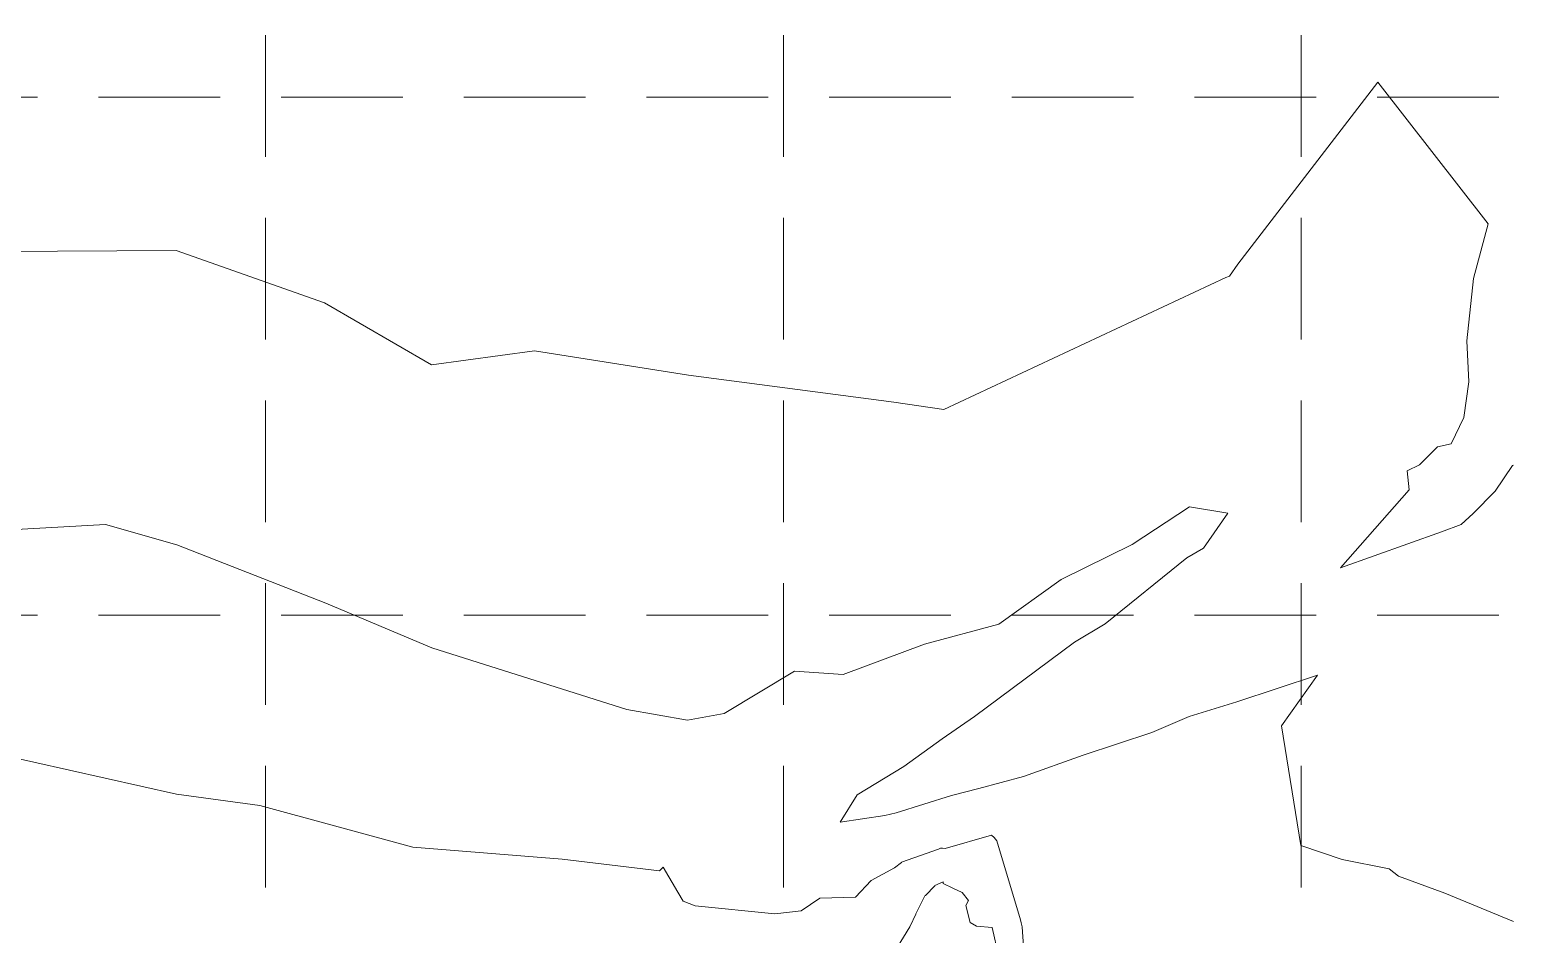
# Model space of a CAD drawing. Extents: x 33353 to 37237, y 80141 to 82571.
# Drawn here: x 36358 to 36531.7, y 82167.4 to 82273.2 of the extents above; entities that cross this region are included whole.
import ezdxf

# ---------------------------------------------------------------- set-up
doc = ezdxf.new("R2010")
doc.units = 0
doc.header["$MEASUREMENT"] = 0
doc.linetypes.add('HIDDEN', pattern=[0.375, 0.25, -0.125])
doc.layers.add('GRID', color=254, linetype='HIDDEN')
doc.layers.add('TOPOSHD-5', color=7, linetype='Continuous', lineweight=0)
doc.layers.add('TOPOSHD-6', color=7, linetype='Continuous', lineweight=0)

msp = doc.modelspace()

# ---------------------------------------------------------------- linework, layer by layer
at = {"layer": 'GRID', "linetype": 'HIDDEN', "lineweight": 15, "ltscale": 57}
for p, q in [((36385.61, 82507.72), (36385.61, 80386.52)), ((36446.21, 82507.72), (36446.21, 80386.52)), ((36506.81, 82507.72), (36506.81, 80386.52)), ((33416.3, 82265.33), (37173.39, 82265.33)), ((33416.3, 82204.73), (37173.39, 82204.73))]:
    msp.add_line(p, q, dxfattribs=at)
at = {"layer": 'TOPOSHD-5', "color": 43, "linetype": 'Continuous', "lineweight": 0}
for p, q in [((36464.92, 82173.54), (36463.94, 82173.08)), ((36464.91, 82173.34), (36464.92, 82173.54)), ((36462.78, 82171.9), (36461.72, 82169.79)), ((36462.83, 82171.94), (36462.78, 82171.9)), ((36463.92, 82173.07), (36462.83, 82171.94)), ((36463.94, 82173.08), (36463.92, 82173.07)), ((36466.02, 82172.79), (36464.91, 82173.34)), ((36467.14, 82172.27), (36466.02, 82172.79)), ((36467.88, 82171.35), (36467.14, 82172.27)), ((36467.57, 82170.74), (36467.88, 82171.35)), ((36468.08, 82168.75), (36467.57, 82170.74)), ((36461, 82168.25), (36459.51, 82165.86)), ((36461.04, 82168.35), (36461, 82168.25)), ((36461.69, 82169.75), (36461.04, 82168.35)), ((36461.72, 82169.79), (36461.69, 82169.75)), ((36468.81, 82168.34), (36468.08, 82168.75)), ((36470.63, 82168.2), (36468.81, 82168.34)), ((36471.37, 82164.92), (36470.63, 82168.2))]:
    msp.add_line(p, q, dxfattribs=at)
at = {"layer": 'TOPOSHD-6', "color": 43, "linetype": 'Continuous', "lineweight": 0}
for p, q in [((36499.4, 82245.78), (36515.78, 82267.09)), ((36515.78, 82267.09), (36528.68, 82250.52)), ((36528.68, 82250.52), (36526.97, 82244.13)), ((36351.49, 82247.25), (36375.14, 82247.37)), ((36375.14, 82247.37), (36392.52, 82241.25)), ((36498.4, 82244.37), (36499.4, 82245.78)), ((36464.99, 82228.79), (36497.99, 82244.24)), ((36497.99, 82244.24), (36498.4, 82244.37)), ((36526.97, 82244.13), (36526.18, 82236.82)), ((36392.52, 82241.25), (36405.03, 82234.03)), ((36526.18, 82236.82), (36526.43, 82232.03)), ((36405.03, 82234.03), (36417.08, 82235.66)), ((36417.08, 82235.66), (36435.12, 82232.8)), ((36435.12, 82232.8), (36459.14, 82229.63)), ((36526.43, 82232.03), (36525.83, 82227.84)), ((36459.14, 82229.63), (36464.99, 82228.79)), ((36525.83, 82227.84), (36524.35, 82224.77)), ((36522.74, 82224.42), (36520.66, 82222.31)), ((36524.35, 82224.77), (36522.74, 82224.42)), ((36520.66, 82222.31), (36519.19, 82221.62)), ((36529.52, 82219.24), (36531.55, 82222.25)), ((36531.55, 82222.25), (36531.66, 82222.28)), ((36519.19, 82221.62), (36519.44, 82219.38)), ((36519.44, 82219.38), (36511.39, 82210.28)), ((36526.92, 82216.6), (36529.52, 82219.24)), ((36487.01, 82212.98), (36493.72, 82217.38)), ((36493.72, 82217.38), (36498.21, 82216.67)), ((36344.94, 82214.13), (36366.87, 82215.34)), ((36366.87, 82215.34), (36375.25, 82212.97)), ((36498.21, 82216.67), (36495.36, 82212.56)), ((36523.22, 82214.48), (36525.52, 82215.33)), ((36525.52, 82215.33), (36526.92, 82216.6)), ((36511.39, 82210.28), (36523.22, 82214.48)), ((36375.25, 82212.97), (36392.67, 82206.13)), ((36478.71, 82208.91), (36487.01, 82212.98)), ((36495.36, 82212.56), (36493.41, 82211.44)), ((36493.41, 82211.44), (36483.85, 82203.71)), ((36471.42, 82203.66), (36478.71, 82208.91)), ((36392.67, 82206.13), (36405.07, 82200.9)), ((36462.73, 82201.32), (36471.42, 82203.66)), ((36483.85, 82203.71), (36480.26, 82201.58)), ((36453.19, 82197.78), (36462.73, 82201.32)), ((36480.26, 82201.58), (36468.58, 82192.87)), ((36405.07, 82200.9), (36427.89, 82193.69)), ((36439.29, 82193.22), (36447.51, 82198.17)), ((36447.51, 82198.17), (36453.19, 82197.78)), ((36499.27, 82194.59), (36508.7, 82197.72)), ((36508.7, 82197.72), (36504.49, 82191.78)), ((36493.7, 82192.87), (36499.27, 82194.59)), ((36427.89, 82193.69), (36434.98, 82192.42)), ((36434.98, 82192.42), (36439.29, 82193.22)), ((36468.58, 82192.87), (36464.81, 82190.26)), ((36489.34, 82190.98), (36493.7, 82192.87)), ((36481.29, 82188.36), (36489.34, 82190.98)), ((36504.49, 82191.78), (36506.75, 82177.77)), ((36349.91, 82189.43), (36375.2, 82183.77)), ((36464.81, 82190.26), (36460.32, 82187.02)), ((36474.3, 82185.83), (36481.29, 82188.36)), ((36460.32, 82187.02), (36454.86, 82183.72)), ((36469.1, 82184.44), (36474.3, 82185.83)), ((36465.87, 82183.62), (36469.1, 82184.44)), ((36375.2, 82183.77), (36384.93, 82182.46)), ((36384.93, 82182.46), (36402.85, 82177.6)), ((36454.86, 82183.72), (36452.86, 82180.5)), ((36459.39, 82181.61), (36465.87, 82183.62)), ((36452.86, 82180.5), (36458.1, 82181.28)), ((36458.1, 82181.28), (36459.39, 82181.61)), ((36465.13, 82177.41), (36470.55, 82178.98)), ((36470.55, 82178.98), (36470.89, 82178.7)), ((36470.89, 82178.7), (36471.2, 82178.32)), ((36402.85, 82177.6), (36420.34, 82176.16)), ((36460.05, 82175.84), (36464.38, 82177.35)), ((36464.38, 82177.35), (36464.61, 82177.46)), ((36464.61, 82177.46), (36464.84, 82177.48)), ((36464.84, 82177.48), (36465.13, 82177.41)), ((36471.2, 82178.32), (36473.96, 82169.08)), ((36506.75, 82177.77), (36511.6, 82176.15)), ((36420.34, 82176.16), (36431.71, 82174.8)), ((36431.71, 82174.8), (36432.13, 82175.24)), ((36432.13, 82175.24), (36433.86, 82172.31)), ((36456.49, 82173.68), (36459.21, 82175.18)), ((36459.21, 82175.18), (36460.02, 82175.8)), ((36460.02, 82175.8), (36460.05, 82175.84)), ((36511.6, 82176.15), (36517.08, 82175.03)), ((36454.64, 82171.73), (36456.49, 82173.68)), ((36517.08, 82175.03), (36518.21, 82174.2)), ((36518.21, 82174.2), (36523.62, 82172.21)), ((36433.86, 82172.31), (36434.5, 82171.28)), ((36450.46, 82171.62), (36454.64, 82171.73)), ((36523.62, 82172.21), (36531.66, 82168.89)), ((36434.5, 82171.28), (36435.9, 82170.72)), ((36435.9, 82170.72), (36445.21, 82169.77)), ((36445.21, 82169.77), (36448.3, 82170.13)), ((36448.3, 82170.13), (36450.46, 82171.62)), ((36473.96, 82169.08), (36474.05, 82168.72)), ((36474.05, 82168.72), (36474.15, 82168.27)), ((36474.15, 82168.27), (36474.68, 82160.16))]:
    msp.add_line(p, q, dxfattribs=at)

doc.saveas('drawing.dxf')
